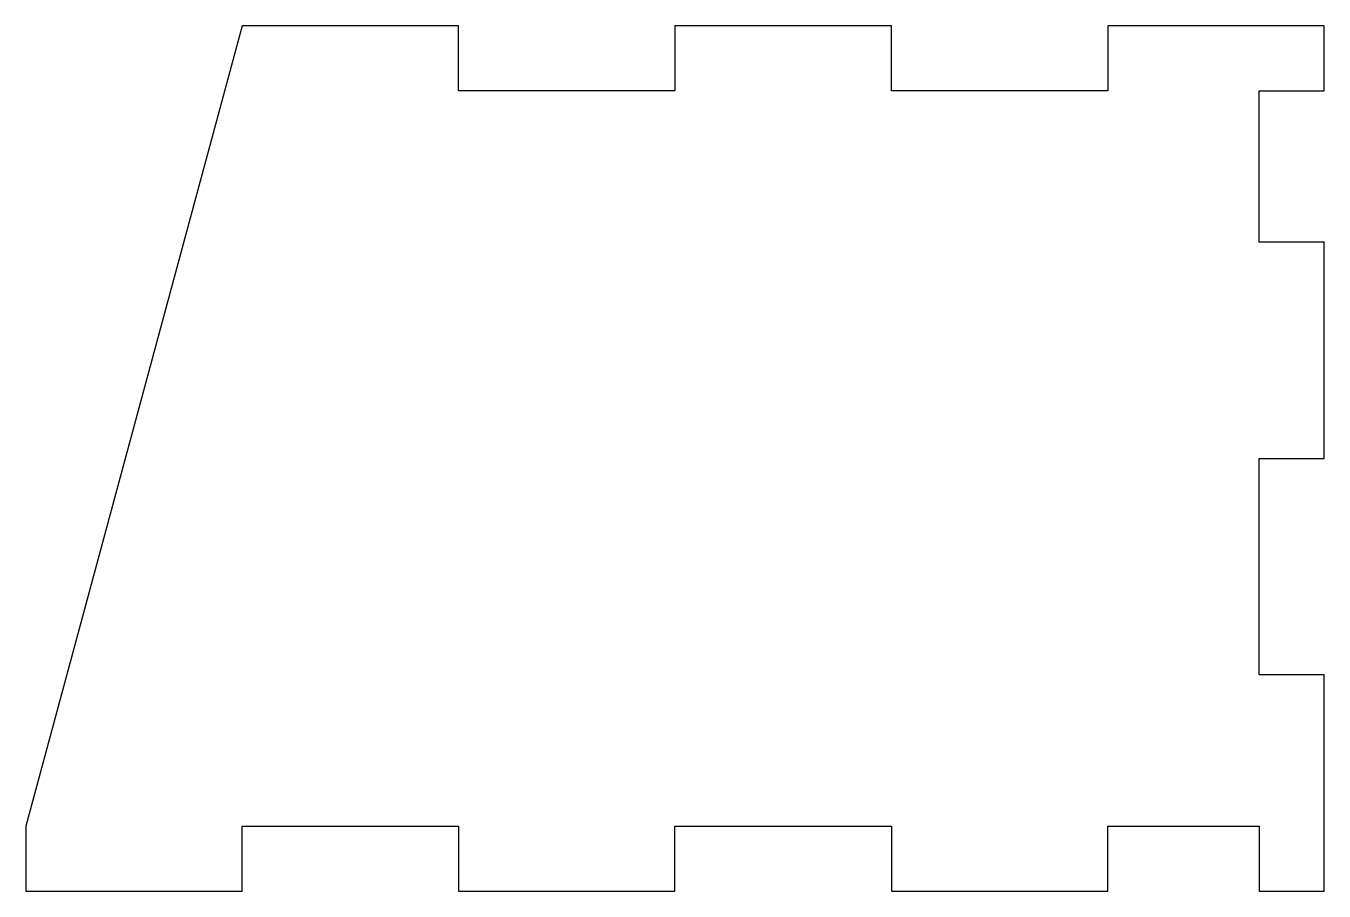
# Model space of a CAD drawing. Header units: millimetres. Extents: x -14.3 to 45.7, y -3 to 37.
import ezdxf

# ---------------------------------------------------------------- set-up
doc = ezdxf.new("R2010")
doc.units = ezdxf.units.MM
doc.layers.get('0').update_dxf_attribs({"linetype": 'CONTINUOUS'})

msp = doc.modelspace()

# ---------------------------------------------------------------- linework, layer by layer
msp.add_lwpolyline([(45.7, 34), (45.7, 37), (35.7, 37), (35.7, 34), (25.7, 34), (25.7, 37), (15.7, 37), (15.7, 34), (5.7, 34), (5.7, 37), (-4.3, 37), (-14.3, 0), (-14.3, -3), (-4.3, -3), (-4.3, 0), (5.7, 0), (5.7, -3), (15.7, -3), (15.7, 0), (25.7, 0), (25.7, -3), (35.7, -3), (35.7, 0), (42.7, 0), (42.7, -3), (45.7, -3), (45.7, 7), (42.7, 7), (42.7, 17), (45.7, 17), (45.7, 27), (42.7, 27), (42.7, 34)], close=True)

doc.saveas('drawing.dxf')
